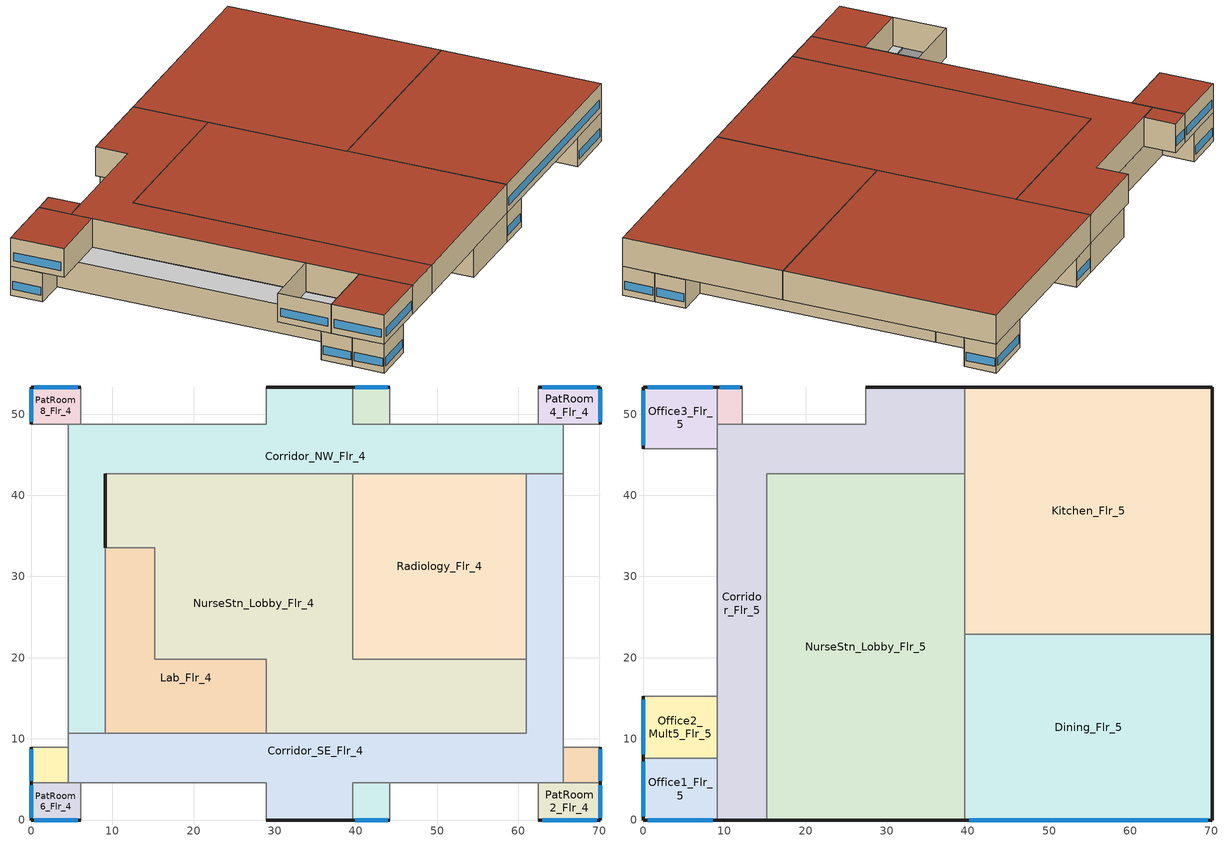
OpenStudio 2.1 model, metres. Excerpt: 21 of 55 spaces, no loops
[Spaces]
Corridor_NW_Flr_4
 floor to Corridor_NW_Flr_3: 39.62,53.34 39.62,48.77 65.53,48.77 65.53,42.67 9.14,42.67 9.14,10.67 4.57,10.67 4.57,48.77 28.96,48.77 28.96,53.34 z12.8
 wall outside: 9.14,33.58 9.14,42.67 / 39.62,53.34 28.96,53.34 z12.8:17.07
 wall adiabatic (Wall Adiabatic construction): 65.53,42.67 65.53,48.77 39.62,48.77 / 28.96,53.34 28.96,48.77 4.57,48.77 4.57,10.67 z12.8:17.07
 wall to Corridor_SE_Flr_4: 4.57,10.67 9.14,10.67 / 60.96,42.67 65.53,42.67 z12.8:17.07
 wall to NurseStn_Lobby_Flr_4: 9.14,42.67 39.62,42.67 z12.8:17.07
 wall to Lab_Flr_4: 9.14,10.67 9.14,33.58 z12.8:17.07
 wall to Radiology_Flr_4: 39.62,42.67 60.96,42.67 z12.8:17.07
 wall to PatRoom5_Mult10_Flr_4: 39.62,48.77 39.62,53.34 z12.8:17.07
 ceiling adiabatic (Floor Adiabatic construction): 9.14,10.67 9.14,42.67 65.53,42.67 65.53,48.77 39.62,48.77 39.62,53.34 28.96,53.34 28.96,48.77 4.57,48.77 4.57,10.67 z17.07
NurseStn_Lobby_Flr_4
 floor to NurseStn_Lobby_Flr_3: 39.62,42.67 39.62,19.81 60.96,19.81 60.96,10.67 28.96,10.67 28.96,19.81 15.24,19.81 15.24,33.53 9.14,33.53 9.14,42.67 z12.8
 wall outside: 9.14,42.67 9.14,33.53 z12.8:17.07
 wall to Lab_Flr_4: 9.14,33.53 15.24,33.53 15.24,19.81 28.96,19.81 28.96,10.67 z12.8:17.07
 wall to Radiology_Flr_4: 60.96,19.81 39.62,19.81 39.62,42.67 z12.8:17.07
 wall to Corridor_SE_Flr_4: 28.96,10.67 60.96,10.67 60.96,19.81 z12.8:17.07
 ceiling adiabatic (Floor Adiabatic construction): 60.96,10.67 60.96,19.81 39.62,19.81 39.62,42.67 9.14,42.67 9.14,33.53 15.24,33.53 15.24,19.81 28.96,19.81 28.96,10.67 z17.07
PatRoom3_Mult10_Flr_4
 floor to PatRoom3_Mult10_Flr_3: 70.1,8.99 70.1,4.57 65.53,4.57 65.53,8.99 z12.8
 wall outside: 70.1,4.57 70.1,8.99 z12.8:17.07
 wall adiabatic (Wall Adiabatic construction): 70.1,8.99 65.53,8.99 65.53,4.57 70.1,4.57 z12.8:17.07
 window (Window U-1.027602984 and Window SHGC 0.251): 70.1,4.84 70.1,8.73 z13.72:14.94
 ceiling adiabatic (Floor Adiabatic construction): 70.1,4.57 70.1,8.99 65.53,8.99 65.53,4.57 z17.07
PatRoom6_Flr_4
 floor to PatRoom6_Flr_3: 6.1,4.57 6.1,0 0,0 0,4.57 z12.8
 wall outside: 0,4.57 0,0 6.1,0 z12.8:17.07
 wall adiabatic (Wall Adiabatic construction): 6.1,0 6.1,4.57 0,4.57 z12.8:17.07
 window (Window U-1.027602984 and Window SHGC 0.251): 0.37,0 5.73,0 / 0,4.3 0,0.27 z13.72:14.94
 ceiling adiabatic (Floor Adiabatic construction): 6.1,0 6.1,4.57 0,4.57 0,0 z17.07
Radiology_Flr_4
 floor to PhysTherapy_Flr_3: 60.96,42.67 60.96,19.81 39.62,19.81 39.62,42.67 z12.8
 wall to Corridor_SE_Flr_4: 60.96,19.81 60.96,42.67 z12.8:17.07
 ceiling adiabatic (Floor Adiabatic construction): 60.96,19.81 60.96,42.67 39.62,42.67 39.62,19.81 z17.07
PatRoom5_Mult10_Flr_4
 floor to PatRoom5_Mult10_Flr_3: 44.2,53.34 44.2,48.77 39.62,48.77 39.62,53.34 z12.8
 wall outside: 44.2,53.34 39.62,53.34 z12.8:17.07
 wall adiabatic (Wall Adiabatic construction): 39.62,48.77 44.2,48.77 44.2,53.34 z12.8:17.07
 window (Window U-1.027602984 and Window SHGC 0.251): 43.92,53.34 39.9,53.34 z13.72:14.94
 ceiling adiabatic (Floor Adiabatic construction): 44.2,48.77 44.2,53.34 39.62,53.34 39.62,48.77 z17.07
Corridor_SE_Flr_4
 floor to Corridor_SE_Flr_3: 65.53,42.67 65.53,4.57 39.62,4.57 39.62,0 28.96,0 28.96,4.57 4.57,4.57 4.57,10.67 60.96,10.67 60.96,42.67 z12.8
 wall outside: 28.96,0 39.62,0 z12.8:17.07
 wall adiabatic (Wall Adiabatic construction): 4.57,10.67 4.57,4.57 28.96,4.57 28.96,0 / 39.62,4.57 65.53,4.57 65.53,42.67 z12.8:17.07
 wall to PatRoom1_Mult10_Flr_4: 39.62,0 39.62,4.57 z12.8:17.07
 wall to Lab_Flr_4: 28.96,10.67 9.14,10.67 z12.8:17.07
 ceiling adiabatic (Floor Adiabatic construction): 39.62,0 39.62,4.57 65.53,4.57 65.53,42.67 60.96,42.67 60.96,10.67 4.57,10.67 4.57,4.57 28.96,4.57 28.96,0 z17.07
PatRoom8_Flr_4
 floor to PatRoom8_Flr_3: 6.1,53.34 6.1,48.77 0,48.77 0,53.34 z12.8
 wall outside: 6.1,53.34 0,53.34 0,48.77 z12.8:17.07
 wall adiabatic (Wall Adiabatic construction): 0,48.77 6.1,48.77 6.1,53.34 z12.8:17.07
 window (Window U-1.027602984 and Window SHGC 0.251): 0,53.07 0,49.04 / 5.73,53.34 0.37,53.34 z13.72:14.94
 ceiling adiabatic (Floor Adiabatic construction): 6.1,48.77 6.1,53.34 0,53.34 0,48.77 z17.07
PatRoom4_Flr_4
 floor to PatRoom4_Flr_3: 70.1,53.34 70.1,48.77 62.48,48.77 62.48,53.34 z12.8
 wall outside: 70.1,48.77 70.1,53.34 62.48,53.34 z12.8:17.07
 wall adiabatic (Wall Adiabatic construction): 62.48,53.34 62.48,48.77 70.1,48.77 z12.8:17.07
 window (Window U-1.027602984 and Window SHGC 0.251): 70.1,49.04 70.1,53.07 / 69.65,53.34 62.94,53.34 z13.72:14.94
 ceiling adiabatic (Floor Adiabatic construction): 70.1,48.77 70.1,53.34 62.48,53.34 62.48,48.77 z17.07
PatRoom7_Mult10_Flr_4
 floor to PatRoom7_Mult10_Flr_3: 4.57,8.99 4.57,4.57 0,4.57 0,8.99 z12.8
 wall outside: 0,8.99 0,4.57 z12.8:17.07
 wall adiabatic (Wall Adiabatic construction): 0,4.57 4.57,4.57 4.57,8.99 0,8.99 z12.8:17.07
 window (Window U-1.027602984 and Window SHGC 0.251): 0,8.73 0,4.84 z13.72:14.94
 ceiling adiabatic (Floor Adiabatic construction): 4.57,4.57 4.57,8.99 0,8.99 0,4.57 z17.07
PatRoom1_Mult10_Flr_4
 floor to PatRoom1_Mult10_Flr_3: 44.2,4.57 44.2,0 39.62,0 39.62,4.57 z12.8
 wall outside: 39.62,0 44.2,0 z12.8:17.07
 wall adiabatic (Wall Adiabatic construction): 44.2,0 44.2,4.57 39.62,4.57 z12.8:17.07
 window (Window U-1.027602984 and Window SHGC 0.251): 39.9,0 43.92,0 z13.72:14.94
 ceiling adiabatic (Floor Adiabatic construction): 44.2,0 44.2,4.57 39.62,4.57 39.62,0 z17.07
PatRoom2_Flr_4
 floor to PatRoom2_Flr_3: 70.1,4.57 70.1,0 62.48,0 62.48,4.57 z12.8
 wall outside: 62.48,0 70.1,0 70.1,4.57 z12.8:17.07
 wall adiabatic (Wall Adiabatic construction): 70.1,4.57 62.48,4.57 62.48,0 z12.8:17.07
 window (Window U-1.027602984 and Window SHGC 0.251): 62.94,0 69.65,0 / 70.1,0.27 70.1,4.3 z13.72:14.94
 ceiling adiabatic (Floor Adiabatic construction): 70.1,0 70.1,4.57 62.48,4.57 62.48,0 z17.07
Lab_Flr_4
 floor to Lab_Flr_3: 15.24,33.53 15.24,19.81 28.96,19.81 28.96,10.67 9.14,10.67 9.14,33.53 z12.8
 ceiling adiabatic (Floor Adiabatic construction): 28.96,10.67 28.96,19.81 15.24,19.81 15.24,33.53 9.14,33.53 9.14,10.67 z17.07
Corridor_Flr_5
 floor adiabatic (Floor Adiabatic construction): 39.62,53.34 39.62,42.67 15.24,42.67 15.24,0 9.14,0 9.14,48.77 27.43,48.77 27.43,53.34 z17.07
 wall outside: 9.14,0 15.24,0 / 39.62,53.34 27.43,53.34 z17.07:21.34
 wall to Kitchen_Flr_5: 39.62,42.67 39.62,53.34 z17.07:21.34
 wall adiabatic (Wall Adiabatic construction): 27.43,53.34 27.43,48.77 9.14,48.77 9.14,0 z17.07:21.34
 wall to NurseStn_Lobby_Flr_5: 15.24,0 15.24,42.67 39.62,42.67 z17.07:21.34
 roof outside: 15.24,0 15.24,42.67 39.62,42.67 39.62,53.34 27.43,53.34 27.43,48.77 9.14,48.77 9.14,0 z21.34
Kitchen_Flr_5
 floor adiabatic (Floor Adiabatic construction): 70.1,53.34 70.1,22.86 39.62,22.86 39.62,53.34 z17.07
 wall outside: 70.1,22.86 70.1,53.34 39.62,53.34 z17.07:21.34
 wall to NurseStn_Lobby_Flr_5: 39.62,42.67 39.62,22.86 z17.07:21.34
 wall to Dining_Flr_5: 39.62,22.86 70.1,22.86 z17.07:21.34
 roof outside: 70.1,22.86 70.1,53.34 39.62,53.34 39.62,22.86 z21.34
NurseStn_Lobby_Flr_5
 floor adiabatic (Floor Adiabatic construction): 39.62,42.67 39.62,0 15.24,0 15.24,42.67 z17.07
 wall outside: 15.24,0 39.62,0 z17.07:21.34
 wall to Dining_Flr_5: 39.62,0 39.62,22.86 z17.07:21.34
 roof outside: 39.62,0 39.62,42.67 15.24,42.67 15.24,0 z21.34
Office1_Flr_5
 floor adiabatic (Floor Adiabatic construction): 9.14,7.62 9.14,0 0,0 0,7.62 z17.07
 wall outside: 0,7.62 0,0 9.14,0 z17.07:21.34
 wall to Office2_Mult5_Flr_5: 9.14,7.62 0,7.62 z17.07:21.34
 wall adiabatic (Wall Adiabatic construction): 9.14,0 9.14,7.62 z17.07:21.34
 window (Window U-1.027602984 and Window SHGC 0.251): 0,7.16 0,0.46 / 0.55,0 8.6,0 z17.98:19.2
 roof outside: 9.14,0 9.14,7.62 0,7.62 0,0 z21.34
Office4_Mult6_Flr_5
 floor adiabatic (Floor Adiabatic construction): 12.19,53.34 12.19,48.77 9.14,48.77 9.14,53.34 z17.07
 wall outside: 12.19,53.34 9.14,53.34 z17.07:21.34
 wall adiabatic (Wall Adiabatic construction): 9.14,53.34 9.14,48.77 12.19,48.77 12.19,53.34 z17.07:21.34
 window (Window U-1.027602984 and Window SHGC 0.251): 11.88,53.34 9.45,53.34 z17.98:19.2
 roof outside: 12.19,48.77 12.19,53.34 9.14,53.34 9.14,48.77 z21.34
Office3_Flr_5
 floor adiabatic (Floor Adiabatic construction): 9.14,53.34 9.14,45.72 0,45.72 0,53.34 z17.07
 wall outside: 9.14,53.34 0,53.34 0,45.72 z17.07:21.34
 wall adiabatic (Wall Adiabatic construction): 0,45.72 9.14,45.72 9.14,53.34 z17.07:21.34
 window (Window U-1.027602984 and Window SHGC 0.251): 0,52.88 0,46.18 / 8.6,53.34 0.55,53.34 z17.98:19.2
 roof outside: 9.14,45.72 9.14,53.34 0,53.34 0,45.72 z21.34
Office2_Mult5_Flr_5
 floor adiabatic (Floor Adiabatic construction): 9.14,15.24 9.14,7.62 0,7.62 0,15.24 z17.07
 wall outside: 0,15.24 0,7.62 z17.07:21.34
 wall adiabatic (Wall Adiabatic construction): 9.14,7.62 9.14,15.24 0,15.24 z17.07:21.34
 window (Window U-1.027602984 and Window SHGC 0.251): 0,14.78 0,8.08 z17.98:19.2
Dining_Flr_5
 floor adiabatic (Floor Adiabatic construction): 70.1,22.86 70.1,0 39.62,0 39.62,22.86 z17.07
 wall outside: 39.62,0 70.1,0 70.1,22.86 z17.07:21.34
 window (Window U-1.027602984 and Window SHGC 0.251): 40.2,0 69.53,0 z17.98:19.2
 roof outside: 70.1,0 70.1,22.86 39.62,22.86 39.62,0 z21.34
[ClimateZones]
Climate Zone Institution Name 1=ASHRAE; Climate Zone Document Name 1=ANSI/ASHRAE Standard 169; Climate Zone Document Year 1=2006; Climate Zone Value 1=1A; Climate Zone Institution Name 2=CEC; Climate Zone Document Name 2=California Climate Zone Descriptions; Climate Zone Document Year 2=1995
[Building]
DOE Ref 1980-2004-Hospital-ASHRAE 169-2006-1A created: 2017-12-27 15:44:18 -0700: Default Construction Set=DOE Ref 1980-2004 - Hospital - ASHRAE 169-2006-1A adj ext wall insulation adj roof insulation; Standards Building Type=Hospital
[Site]
Miami Intl Ap_FL_USA: Latitude {deg}=25.82; Longitude {deg}=-80.3; Time Zone {hr}=-5; Elevation {m}=11; Terrain=City
[Site:GroundTemperature:BuildingSurface]
22.509, 22.645, 22.781, 22.956, 23.052, 23.08, 23.116, 23.108, 23.133, 23.139, 23.077, 22.913
[Site:WaterMainsTemperature]
Calculation Method=Correlation; Annual Average Outdoor Air Temperature {C}=24.4917; Maximum Difference In Monthly Average Outdoor Air Temperatures {deltaC}=8.7
[SizingPeriod:DesignDay] Barometric Pressure {Pa}=101193; Sky Clearness=0; Rain Indicator=0; Snow Indicator=0; Day of Month=21; Daylight Saving Time Indicator=0; Humidity Indicating Type=Wetbulb; Dry-Bulb Temperature Range Modifier Type=DefaultMultipliers
Name | Maximum Dry-Bulb Temperature {C} | Daily Dry-Bulb Temperature Range {deltaC} | Humidity Indicating Conditions at Maximum Dry-Bulb | Wind Speed {m/s} | Wind Direction {deg} | Month | Day Type | Solar Model Indicator | ASHRAE Taub | ASHRAE Taud
Miami Intl Ap Ann Htg 99.6% Condns DB | 8.7 | 0 | 8.7 | 3.8 | 340 | 1 | WinterDesignDay | ASHRAEClearSky
Miami Intl Ap Ann Clg .4% Condns DB=>MWB | 33.2 | 6.7 | 25.3 | 4.5 | 140 | 7 | SummerDesignDay | ASHRAETau | 0.528 | 1.905
[Material:NoMass] Thermal Absorptance=0.9; Solar Absorptance=0.7
Name | Roughness | Thermal Resistance {m2-K/W} | Visible Absorptance
CP02 CARPET PAD | VeryRough | 0.21648 | 0.8
Nonres_Floor_Insulation | MediumSmooth | 2.88292 | 0.7
Typical Insulation R-12.4 | Smooth | 2.18311 | 0.7
Typical Carpet Pad | Smooth | 0.21648 | 0.8
Typical Insulation | Smooth | 0.0282222 | 0.7
Typical Insulation R-12.4_R-value 1.060496722 (ft^2*h*R/Btu) | Smooth | 0.186764 | 0.7
Typical Insulation R-12.4_R-value 19.67982436 (ft^2*h*R/Btu) | Smooth | 3.46582 | 0.7
[Material]
Name | Roughness | Thickness {m} | Conductivity {W/m-K} | Density {kg/m3} | Specific Heat {J/kg-K} | Thermal Absorptance | Solar Absorptance | Visible Absorptance
100mm Normalweight concrete floor | MediumSmooth | 0.1016 | 2.31 | 2322 | 832
G01 13mm gypsum board | Smooth | 0.0127 | 0.16 | 800 | 1090 | 0.9 | 0.7 | 0.5
4 in. Normalweight Concrete Floor | MediumRough | 0.1016 | 2.31 | 2322 | 832 | 0.9 | 0.7 | 0.7
1IN Stucco | Smooth | 0.0253 | 0.6918 | 1858 | 837 | 0.9 | 0.7 | 0.92
8IN CONCRETE HW RefBldg | Rough | 0.2032 | 1.311 | 2240 | 836.8 | 0.9 | 0.7 | 0.7
1/2IN Gypsum | Smooth | 0.0127 | 0.16 | 784.9 | 830 | 0.9 | 0.4 | 0.4
Roof Membrane | VeryRough | 0.0095 | 0.16 | 1121.29 | 1460 | 0.9 | 0.77 | 0.7
Metal Roof Surface; F08 Metal surface | Smooth | 0.0008 | 45.28 | 7824 | 500 | 0.9 | 0.7 | 0.7
6 in. Normalweight Concrete Floor | MediumRough | 0.1524 | 2.31 | 2322 | 832 | 0.9 | 0.7 | 0.7
8 in. Concrete Block Basement Wall | MediumRough | 0.2032 | 1.326 | 1842 | 912 | 0.9 | 0.7 | 0.7
G05 25mm wood | MediumSmooth | 0.0254 | 0.15 | 608 | 1630 | 0.9 | 0.5 | 0.5
Std Wood 6inch | MediumSmooth | 0.15 | 0.12 | 540 | 1210 | 0.9 | 0.7 | 0.7
[Construction]
Floor Adiabatic construction: CP02 CARPET PAD, 100mm Normalweight concrete floor, Nonres_Floor_Insulation
Wall Adiabatic construction; Typical Interior Wall: G01 13mm gypsum board, G01 13mm gypsum board
Typical Insulated Exterior Mass Floor: Typical Insulation R-12.4, 4 in. Normalweight Concrete Floor, Typical Carpet Pad
Typical Interior Floor: 100mm Normalweight concrete floor, CP02 CARPET PAD
Typical Interior Ceiling: CP02 CARPET PAD, 100mm Normalweight concrete floor
ext-slab: 6 in. Normalweight Concrete Floor
Typical Insulated Basement Mass Wall: 8 in. Concrete Block Basement Wall
U 1.22 SHGC 0.25 Simple Glazing Window: U 1.22 SHGC 0.25 Simple Glazing
Typical Insulated Metal Door: F08 Metal surface, Typical Insulation
Typical Overhead Door: Typical Insulation
Typical Interior Window: Clear 3mm
Typical Interior Door; Typical Interior Partition: G05 25mm wood
InteriorFurnishings: Std Wood 6inch
Typical Insulated Exterior Mass Wall adj ext wall insulation: 1IN Stucco, 8IN CONCRETE HW RefBldg, Typical Insulation R-12.4_R-value 1.060496722 (ft^2*h*R/Btu), 1/2IN Gypsum
Typical IEAD Roof R-13.51 adj roof insulation: Roof Membrane, Typical Insulation R-12.4_R-value 19.67982436 (ft^2*h*R/Btu), Metal Roof Surface
Window U-1.027602984 and Window SHGC 0.251: Simple Glazing Material U-1.027602984 and SHGC 0.251
[DefaultConstructionSet] Interior Partition Construction=Typical Interior Partition
Name | Default Exterior Surface Constructions | Default Interior Surface Constructions | Default Ground Contact Surface Constructions | Default Exterior SubSurface Constructions | Default Interior SubSurface Constructions
DOE Ref 1980-2004 - Hospital - PatRoom - ASHRAE 169-2006-1A adj ext wall insulation adj roof insulation | Default Surface Constructions 4 adj ext wall insulation adj roof insulation | Default Surface Constructions 5 | Default Surface Constructions 6 | Default Sub Surface Constructions 3 | Default Sub Surface Constructions 4
DOE Ref 1980-2004 - Hospital - ASHRAE 169-2006-1A adj ext wall insulation adj roof insulation | Default Surface Constructions 1 adj ext wall insulation adj roof insulation | Default Surface Constructions 2 | Default Surface Constructions 3 | Default Sub Surface Constructions 1 | Default Sub Surface Constructions 2
[DefaultSurfaceConstructions]
Name | Floor Construction | Wall Construction | Roof Ceiling Construction
Default Surface Constructions 2; Default Surface Constructions 5 | Typical Interior Floor | Typical Interior Wall | Typical Interior Ceiling
Default Surface Constructions 3; Default Surface Constructions 6 | ext-slab | Typical Insulated Basement Mass Wall
Default Surface Constructions 4 adj ext wall insulation adj roof insulation; Default Surface Constructions 1 adj ext wall insulation adj roof insulation | Typical Insulated Exterior Mass Floor | Typical Insulated Exterior Mass Wall adj ext wall insulation | Typical IEAD Roof R-13.51 adj roof insulation
[DefaultSubSurfaceConstructions]
Name | Fixed Window Construction | Operable Window Construction | Door Construction | Overhead Door Construction | Tubular Daylight Dome Construction | Tubular Daylight Diffuser Construction
Default Sub Surface Constructions 1; Default Sub Surface Constructions 3 | U 1.22 SHGC 0.25 Simple Glazing Window | U 1.22 SHGC 0.25 Simple Glazing Window | Typical Insulated Metal Door | Typical Overhead Door | Typical Interior Window | Typical Interior Window
Default Sub Surface Constructions 2; Default Sub Surface Constructions 4 | Typical Interior Window | Typical Interior Window | Typical Interior Door
[WindowMaterial:SimpleGlazingSystem]
Name | U-Factor {W/m2-K} | Solar Heat Gain Coefficient | Visible Transmittance
U 1.22 SHGC 0.25 Simple Glazing | 6.92748 | 0.25 | 0.11
Simple Glazing Material U-1.027602984 and SHGC 0.251 | 5.835 | 0.251
[WindowMaterial:Glazing]
Clear 3mm: Optical Data Type=SpectralAverage; Thickness {m}=0.003; Solar Transmittance at Normal Incidence=0.837; Front Side Solar Reflectance at Normal Incidence=0.075; Back Side Solar Reflectance at Normal Incidence=0.075; Visible Transmittance at Normal Incidence=0.898; Front Side Visible Reflectance at Normal Incidence=0.081; Back Side Visible Reflectance at Normal Incidence=0.081; Infrared Transmittance at Normal Incidence=0; Front Side Infrared Hemispherical Emissivity=0.84; Back Side Infrared Hemispherical Emissivity=0.84; Conductivity {W/m-K}=0.9; Dirt Correction Factor for Solar and Visible Transmittance=1; Solar Diffusing=No
[Space] Part of Total Floor Area=Yes
Name | Space Type | Building Story | Thermal Zone
Corridor_NW_Flr_4 | Hospital Corridor | Building Story 5 | Corridor_NW_Flr_4 ZN
NurseStn_Lobby_Flr_4 | Hospital NurseStn | Building Story 5 | NurseStn_Lobby_Flr_4 ZN
PatRoom3_Mult10_Flr_4 | Hospital PatRoom | Building Story 5 | PatRoom3_Mult10_Flr_4 ZN
Office1_Flr_5 | Hospital Office | Building Story 6 | Office1_Flr_5 ZN
PatRoom6_Flr_4 | Hospital PatRoom | Building Story 5 | PatRoom6_Flr_4 ZN
Radiology_Flr_4 | Hospital Radiology | Building Story 5 | Radiology_Flr_4 ZN
Corridor_Flr_5 | Hospital Corridor | Building Story 6 | Corridor_Flr_5 ZN
PatRoom5_Mult10_Flr_4 | Hospital PatRoom | Building Story 5 | PatRoom5_Mult10_Flr_4 ZN
Corridor_SE_Flr_4 | Hospital Corridor | Building Story 5 | Corridor_SE_Flr_4 ZN
PatRoom8_Flr_4 | Hospital PatRoom | Building Story 5 | PatRoom8_Flr_4 ZN
Kitchen_Flr_5 | Hospital Kitchen | Building Story 6 | Kitchen_Flr_5 ZN
Office3_Flr_5 | Hospital Office | Building Story 6 | Office3_Flr_5 ZN
Office2_Mult5_Flr_5 | Hospital Office | Building Story 6 | Office2_Mult5_Flr_5 ZN
PatRoom4_Flr_4 | Hospital PatRoom | Building Story 5 | PatRoom4_Flr_4 ZN
NurseStn_Lobby_Flr_5 | Hospital NurseStn | Building Story 6 | NurseStn_Lobby_Flr_5 ZN
Office4_Mult6_Flr_5 | Hospital Office | Building Story 6 | Office4_Mult6_Flr_5 ZN
PatRoom7_Mult10_Flr_4 | Hospital PatRoom | Building Story 5 | PatRoom7_Mult10_Flr_4 ZN
PatRoom1_Mult10_Flr_4 | Hospital PatRoom | Building Story 5 | PatRoom1_Mult10_Flr_4 ZN
PatRoom2_Flr_4 | Hospital PatRoom | Building Story 5 | PatRoom2_Flr_4 ZN
Lab_Flr_4 | Hospital Lab | Building Story 5 | Lab_Flr_4 ZN
Dining_Flr_5 | Hospital Dining | Building Story 6 | Dining_Flr_5 ZN
[SpaceType] Standards Building Type=Hospital
Name | Default Schedule Set | Design Specification Outdoor Air Object | Standards Space Type | Default Construction Set
Hospital Corridor | Hospital Corridor Schedule Set | Hospital Corridor Ventilation | Corridor
Hospital Dining | Hospital Dining Schedule Set | Hospital Dining Ventilation | Dining
Hospital Kitchen | Hospital Kitchen Schedule Set | Hospital Kitchen Ventilation | Kitchen
Hospital Lab | Hospital Lab Schedule Set | Hospital Lab Ventilation | Lab
Hospital NurseStn | Hospital NurseStn Schedule Set | Hospital NurseStn Ventilation | NurseStn
Hospital Office | Hospital Office Schedule Set | Hospital Office Ventilation | Office
Hospital PatRoom | Hospital PatRoom Schedule Set | Hospital PatRoom Ventilation | PatRoom | DOE Ref 1980-2004 - Hospital - PatRoom - ASHRAE 169-2006-1A adj ext wall insulation adj roof insulation
Hospital Radiology | Hospital Radiology Schedule Set | Hospital Radiology Ventilation | Radiology
[People:Definition] Number of People Calculation Method=People/Area; People per Space Floor Area {person/m2}=0.0538196; Fraction Radiant=0.3
Hospital Corridor People Definition; Hospital Dining People Definition; Hospital Kitchen People Definition; Hospital Lab People Definition; Hospital NurseStn People Definition; Hospital Office People Definition; Hospital PatRoom People Definition; Hospital Radiology People Definition
[People] Work Efficiency Schedule=Work Efficiency Schedule; Clothing Insulation Schedule=Clothing Schedule; Air Velocity Schedule=Air Velocity Schedule
Name | People Definition | Space or SpaceType
Hospital Corridor People | Hospital Corridor People Definition | Hospital Corridor
Hospital Dining People | Hospital Dining People Definition | Hospital Dining
Hospital Kitchen People | Hospital Kitchen People Definition | Hospital Kitchen
Hospital Lab People | Hospital Lab People Definition | Hospital Lab
Hospital NurseStn People | Hospital NurseStn People Definition | Hospital NurseStn
Hospital Office People | Hospital Office People Definition | Hospital Office
Hospital PatRoom People | Hospital PatRoom People Definition | Hospital PatRoom
Hospital Radiology People | Hospital Radiology People Definition | Hospital Radiology
[Lights:Definition] Design Level Calculation Method=Watts/Area; Fraction Radiant=0.7; Fraction Visible=0.2
Name | Watts per Space Floor Area {W/m2}
Hospital Corridor Lights Definition | 14.5851
Hospital Dining Lights Definition | 27.7171
Hospital Kitchen Lights Definition | 15.2848
Hospital Lab Lights Definition | 22.6042
Hospital NurseStn Lights Definition | 15.6938
Hospital Office Lights Definition | 25.7796
Hospital PatRoom Lights Definition | 23.5514
Hospital Radiology Lights Definition | 23.7882
[Lights]
Name | Lights Definition | Space or SpaceType
Hospital Corridor Lights | Hospital Corridor Lights Definition | Hospital Corridor
Hospital Dining Lights | Hospital Dining Lights Definition | Hospital Dining
Hospital Kitchen Lights | Hospital Kitchen Lights Definition | Hospital Kitchen
Hospital Lab Lights | Hospital Lab Lights Definition | Hospital Lab
Hospital NurseStn Lights | Hospital NurseStn Lights Definition | Hospital NurseStn
Hospital Office Lights | Hospital Office Lights Definition | Hospital Office
Hospital PatRoom Lights | Hospital PatRoom Lights Definition | Hospital PatRoom
Hospital Radiology Lights | Hospital Radiology Lights Definition | Hospital Radiology
[ElectricEquipment:Definition] Fraction Radiant=0.5
Name | Design Level Calculation Method | Watts per Space Floor Area {W/m2} | Design Level {W} | Fraction Latent | Fraction Lost
Hospital Dining Elec Equip Definition; Hospital Lab Elec Equip Definition; Hospital NurseStn Elec Equip Definition; Hospital Office Elec Equip Definition; Hospital PatRoom Elec Equip Definition; Hospital Radiology Elec Equip Definition | Watts/Area | 8.07293
Hospital Kitchen Elec Equip Definition | EquipmentLevel |  | 75000 | 0.2 | 0.1
[ElectricEquipment]
Name | Electric Equipment Definition | Space or SpaceType
Hospital Dining Elec Equip | Hospital Dining Elec Equip Definition | Hospital Dining
Hospital Kitchen Elec Equip | Hospital Kitchen Elec Equip Definition | Hospital Kitchen
Hospital Lab Elec Equip | Hospital Lab Elec Equip Definition | Hospital Lab
Hospital NurseStn Elec Equip | Hospital NurseStn Elec Equip Definition | Hospital NurseStn
Hospital Office Elec Equip | Hospital Office Elec Equip Definition | Hospital Office
Hospital PatRoom Elec Equip | Hospital PatRoom Elec Equip Definition | Hospital PatRoom
Hospital Radiology Elec Equip | Hospital Radiology Elec Equip Definition | Hospital Radiology
[DesignSpecification:OutdoorAir] Outdoor Air Method=Sum
Hospital Corridor Ventilation: Outdoor Air Flow per Floor Area {m3/s-m2}=0.000254
Hospital Dining Ventilation; Hospital NurseStn Ventilation; Hospital Office Ventilation: Outdoor Air Flow per Person {m3/s-person}=0.00943895
Hospital Kitchen Ventilation: Outdoor Air Flow per Floor Area {m3/s-m2}=0; Outdoor Air Flow per Person {m3/s-person}=0; Outdoor Air Flow Rate {m3/s}=3.776
Hospital Lab Ventilation: Outdoor Air Flow per Floor Area {m3/s-m2}=0.007112
Hospital PatRoom Ventilation: Outdoor Air Flow per Floor Area {m3/s-m2}=0.0023876
Hospital Radiology Ventilation: Outdoor Air Flow per Floor Area {m3/s-m2}=0.003556
[SpaceInfiltration:DesignFlowRate] Design Flow Rate Calculation Method=Flow/ExteriorWallArea; Flow per Exterior Surface Area {m3/s-m2}=0.00113386
Name | Space or SpaceType
Hospital Corridor Infiltration | Hospital Corridor
Hospital Dining Infiltration | Hospital Dining
Hospital Kitchen Infiltration | Hospital Kitchen
Hospital Lab Infiltration | Hospital Lab
Hospital NurseStn Infiltration | Hospital NurseStn
Hospital Office Infiltration | Hospital Office
Hospital PatRoom Infiltration | Hospital PatRoom
Hospital Radiology Infiltration | Hospital Radiology
[DefaultScheduleSet] People Activity Level Schedule=Hospital Activity; Electric Equipment Schedule=Hospital_BLDG_Equip_SCH; Infiltration Schedule=Hospital Infil Quarter On
Name | Number of People Schedule | Lighting Schedule | Gas Equipment Schedule
Hospital Corridor Schedule Set; Hospital Dining Schedule Set; Hospital Lab Schedule Set; Hospital NurseStn Schedule Set; Hospital Office Schedule Set; Hospital Radiology Schedule Set | Hospital BLDG_OCC_SCH | Hospital BLDG_LIGHT_SCH
Hospital Kitchen Schedule Set | Hospital BLDG_OCC_SCH | Hospital BLDG_LIGHT_SCH | Hospital_BLDG_Equip_SCH
Hospital PatRoom Schedule Set | Hospital Critical Occ | Hospital Critical Light
[ThermostatSetpoint:DualSetpoint]
Name | Heating Setpoint Temperature Schedule | Cooling Setpoint Temperature Schedule
Hospital PatRoom Thermostat 1; Hospital PatRoom Thermostat 2; Hospital PatRoom Thermostat 7; Hospital PatRoom Thermostat 8; Hospital PatRoom Thermostat 10; Hospital PatRoom Thermostat 13; Hospital PatRoom Thermostat 14; Hospital PatRoom Thermostat 16 | Hospital Critical HtgSetp | Hospital Critical ClgSetp
Hospital Kitchen Thermostat 1; Hospital Dining Thermostat 1; Hospital NurseStn Thermostat 1; Hospital Corridor Thermostat 4; Hospital NurseStn Thermostat 3; Hospital Office Thermostat 2; Hospital Radiology Thermostat 1; Hospital Corridor Thermostat 5; Hospital Corridor Thermostat 6; Hospital Office Thermostat 3; Hospital Lab Thermostat 2; Hospital Office Thermostat 4; Hospital Office Thermostat 5 | Hospital Bldg HtgSetp | Hospital Bldg ClgSetp
[GasEquipment:Definition]
Hospital Kitchen Gas Equip Definition: Design Level Calculation Method=Watts/Area; Watts per Space Floor Area {W/m2}=305.049; Fraction Latent=0.1; Fraction Radiant=0.2; Fraction Lost=0.7
[GasEquipment]
Hospital Kitchen Gas Equip: Gas Equipment Definition=Hospital Kitchen Gas Equip Definition; Space or SpaceType=Hospital Kitchen
[InternalMass:Definition]
Internal Mass Definition 1: Construction=InteriorFurnishings; Design Level Calculation Method=SurfaceArea/Area; Surface Area per Space Floor Area=2
[InternalMass] Internal Mass Definition=Internal Mass Definition 1
Name | Space or SpaceType
PatRoom3_Mult10_Flr_4 Mass | PatRoom3_Mult10_Flr_4
PatRoom5_Mult10_Flr_4 Mass | PatRoom5_Mult10_Flr_4
PatRoom6_Flr_4 Mass | PatRoom6_Flr_4
PatRoom7_Mult10_Flr_4 Mass | PatRoom7_Mult10_Flr_4
PatRoom4_Flr_4 Mass | PatRoom4_Flr_4
PatRoom1_Mult10_Flr_4 Mass | PatRoom1_Mult10_Flr_4
PatRoom8_Flr_4 Mass | PatRoom8_Flr_4
PatRoom2_Flr_4 Mass | PatRoom2_Flr_4
Radiology_Flr_4 Mass | Radiology_Flr_4
NurseStn_Lobby_Flr_4 Mass | NurseStn_Lobby_Flr_4
Lab_Flr_4 Mass | Lab_Flr_4
Corridor_SE_Flr_4 Mass | Corridor_SE_Flr_4
Corridor_NW_Flr_4 Mass | Corridor_NW_Flr_4
Dining_Flr_5 Mass; Dining_Flr_5 Mass 1 | Dining_Flr_5
NurseStn_Lobby_Flr_5 Mass | NurseStn_Lobby_Flr_5
Kitchen_Flr_5 Mass; Kitchen_Flr_5 Mass 1; Kitchen_Flr_5 Mass 2; Kitchen_Flr_5 Mass 3 | Kitchen_Flr_5
Office1_Flr_5 Mass | Office1_Flr_5
Office2_Mult5_Flr_5 Mass | Office2_Mult5_Flr_5
Office3_Flr_5 Mass | Office3_Flr_5
Office4_Mult6_Flr_5 Mass | Office4_Mult6_Flr_5
Corridor_Flr_5 Mass | Corridor_Flr_5
[ThermalZone] Use Ideal Air Loads=No
Name | Multiplier | Thermostat
PatRoom5_Mult10_Flr_4 ZN | 10 | Hospital PatRoom Thermostat 1
Kitchen_Flr_5 ZN |  | Hospital Kitchen Thermostat 1
PatRoom6_Flr_4 ZN |  | Hospital PatRoom Thermostat 2
Dining_Flr_5 ZN |  | Hospital Dining Thermostat 1
NurseStn_Lobby_Flr_4 ZN |  | Hospital NurseStn Thermostat 1
PatRoom7_Mult10_Flr_4 ZN | 10 | Hospital PatRoom Thermostat 7
PatRoom8_Flr_4 ZN |  | Hospital PatRoom Thermostat 8
Corridor_NW_Flr_4 ZN |  | Hospital Corridor Thermostat 4
PatRoom3_Mult10_Flr_4 ZN | 10 | Hospital PatRoom Thermostat 10
NurseStn_Lobby_Flr_5 ZN |  | Hospital NurseStn Thermostat 3
Office1_Flr_5 ZN |  | Hospital Office Thermostat 2
Radiology_Flr_4 ZN |  | Hospital Radiology Thermostat 1
Corridor_Flr_5 ZN |  | Hospital Corridor Thermostat 5
PatRoom2_Flr_4 ZN |  | Hospital PatRoom Thermostat 13
Corridor_SE_Flr_4 ZN |  | Hospital Corridor Thermostat 6
PatRoom1_Mult10_Flr_4 ZN | 10 | Hospital PatRoom Thermostat 14
Office4_Mult6_Flr_5 ZN | 6 | Hospital Office Thermostat 3
Lab_Flr_4 ZN |  | Hospital Lab Thermostat 2
Office2_Mult5_Flr_5 ZN | 5 | Hospital Office Thermostat 4
Office3_Flr_5 ZN |  | Hospital Office Thermostat 5
PatRoom4_Flr_4 ZN |  | Hospital PatRoom Thermostat 16
[Sizing:Zone]
Basement ZN: Zone Cooling Design Supply Air Temperature Input Method=SupplyAirTemperature; Zone Cooling Design Supply Air Temperature {C}=14; Zone Cooling Design Supply Air Temperature Difference {deltaC}=11.11; Zone Heating Design Supply Air Temperature Input Method=SupplyAirTemperature; Zone Heating Design Supply Air Temperature {C}=40; Zone Heating Design Supply Air Temperature Difference {deltaC}=11.11; Zone Cooling Design Supply Air Humidity Ratio {kg-H2O/kg-air}=0.0085; Zone Heating Design Supply Air Humidity Ratio {kg-H2O/kg-air}=0.008; Cooling Design Air Flow Method=DesignDay; Heating Design Air Flow Method=DesignDay; Account for Dedicated Outdoor Air System=No; Dedicated Outdoor Air System Control Strategy=NeutralSupplyAir; Dedicated Outdoor Air Low Setpoint Temperature for Design {C}=autosize; Dedicated Outdoor Air High Setpoint Temperature for Design {C}=autosize
[Refrigeration:Compressor] Rated Return Gas Temperature {C}=18.3; Rated Subcooling {deltaC}=0
Name | Refrigeration Compressor Power Curve | Refrigeration Compressor Capacity Curve
Refrigeration Compressor 1 | Refrigeration Compressor Power Curve | Refrigeration Compressor Capacity Curve
Refrigeration Compressor 2 | Refrigeration Compressor Power Curve 1 | Refrigeration Compressor Capacity Curve 1
[Exterior:Lights:Definition]
Name | Design Level {W}
NonDimming Exterior Lights Def | 21874
Fuel equipment 1 Def | 162963
Fuel equipment 2 Def | 847.2
[Exterior:Lights]
Name | Exterior Lights Definition | Schedule | Control Option
NonDimming Exterior Lights Def | NonDimming Exterior Lights Def | Hospital Exterior_Lgt_ALWAYS_ON | AstronomicalClock
Fuel equipment 1 | Fuel equipment 1 Def | Hospital BLDG_ELEVATORS | ScheduleNameOnly
Fuel equipment 2 | Fuel equipment 2 Def | Hospital ELEV_LIGHT_FAN_SCH_ADD_DF | ScheduleNameOnly
[BuildingStory]
Name | Nominal Z Coordinate {m}
Building Story 5 | 12.8049
Building Story 6 | 17.0732
[Schedule:Ruleset]
Name | Default Day Schedule | Summer Design Day Schedule | Winter Design Day Schedule
Clothing Schedule | Clothing Schedule Default Winter Clothes
Air Velocity Schedule | Air Velocity Schedule Default
Work Efficiency Schedule | Work Efficiency Schedule Default
Hospital BLDG_OCC_SCH | Hospital BLDG_OCC_SCH Default | Hospital BLDG_OCC_SCH Summer Design Day | Hospital BLDG_OCC_SCH Winter Design Day
Hospital Infil Quarter On | Hospital Infil Quarter On Default | Hospital Infil Quarter On Summer Design Day | Hospital Infil Quarter On Winter Design Day
Hospital Bldg HtgSetp | Hospital Bldg HtgSetp Default | Hospital Bldg HtgSetp Summer Design Day | Hospital Bldg HtgSetp Winter Design Day
Hospital Bldg ClgSetp | Hospital Bldg ClgSetp Default | Hospital Bldg ClgSetp Summer Design Day | Hospital Bldg ClgSetp Winter Design Day
Hospital Critical Occ | Hospital Critical Occ Default | Hospital Critical Occ Summer Design Day | Hospital Critical Occ Winter Design Day
Hospital Activity | Hospital Activity Default | Hospital Activity Summer Design Day | Hospital Activity Winter Design Day
Hospital Critical Light | Hospital Critical Light Default | Hospital Critical Light Summer Design Day | Hospital Critical Light Winter Design Day
Hospital Critical HtgSetp | Hospital Critical HtgSetp Default | Hospital Critical HtgSetp Summer Design Day | Hospital Critical HtgSetp Winter Design Day
Hospital_BLDG_Equip_SCH | Hospital Critical Equip Default | Hospital Critical Equip Summer Design Day | Hospital Critical Equip Winter Design Day
Hospital Critical ClgSetp | Hospital Critical ClgSetp Default | Hospital Critical ClgSetp Summer Design Day | Hospital Critical ClgSetp Winter Design Day
Hospital BLDG_LIGHT_SCH | Hospital BLDG_LIGHT_SCH Default | Hospital BLDG_LIGHT_SCH Summer Design Day | Hospital BLDG_LIGHT_SCH Winter Design Day
Hospital Exterior_Lgt_ALWAYS_ON | Hospital Exterior_Lgt_ALWAYS_ON Default | Hospital Exterior_Lgt_ALWAYS_ON Summer Design Day | Hospital Exterior_Lgt_ALWAYS_ON Winter Design Day
Hospital BLDG_ELEVATORS | Hospital BLDG_ELEVATORS Default | Hospital BLDG_ELEVATORS Summer Design Day | Hospital BLDG_ELEVATORS Winter Design Day
Hospital ELEV_LIGHT_FAN_SCH_ADD_DF | Hospital ELEV_LIGHT_FAN_SCH_ADD_DF Default | Hospital ELEV_LIGHT_FAN_SCH_ADD_DF Summer Design Day | Hospital ELEV_LIGHT_FAN_SCH_ADD_DF Winter Design Day
[Schedule:Day]
Clothing Schedule Default Winter Clothes; Hospital BLDG_OCC_SCH Summer Design Day; Hospital Infil Quarter On Winter Design Day; Hospital Infil Quarter On Summer Design Day; Hospital Critical Occ Summer Design Day; Hospital Critical Light Summer Design Day; Hospital Critical Equip Summer Design Day; Hospital BLDG_LIGHT_SCH Summer Design Day; Hospital Exterior_Lgt_ALWAYS_ON Default; Hospital Exterior_Lgt_ALWAYS_ON Winter Design Day; Hospital Exterior_Lgt_ALWAYS_ON Summer Design Day; Hospital BLDG_ELEVATORS Summer Design Day; Hospital ELEV_LIGHT_FAN_SCH_ADD_DF Summer Design Day: 24, 0, 1
Clothing Schedule Summer Clothes: 24, 0, 0.5
Air Velocity Schedule Default; Hospital BLDG_ELEVATORS Winter Design Day; Hospital ELEV_LIGHT_FAN_SCH_ADD_DF Winter Design Day: 24, 0, 0.2
Work Efficiency Schedule Default; Hospital BLDG_OCC_SCH Winter Design Day; Hospital Critical Occ Winter Design Day; Hospital Critical Light Winter Design Day; Hospital Critical Equip Winter Design Day; Hospital BLDG_LIGHT_SCH Winter Design Day; Hospital BLDG_ELEVATORS Default: 24, 0, 0
Hospital BLDG_OCC_SCH Default: 8, 0, 0, 16, 0, 0.05, 24, 0, 0
Hospital BLDG_OCC_SCH Sat Day: 7, 0, 0, 8, 0, 0.1, 9, 0, 0.3, 17, 0, 0.4, 19, 0, 0.1, 24, 0, 0
Hospital BLDG_OCC_SCH Wkdy Day: 7, 0, 0, 8, 0, 0.1, 9, 0, 0.5, 17, 0, 0.8, 18, 0, 0.5, 20, 0, 0.3, 22, 0, 0.2, 24, 0, 0
Hospital Infil Quarter On Default; Hospital Infil Quarter On Default|Sun|Sat Day: 24, 0, 0.25
Hospital Bldg HtgSetp Default; Hospital Bldg HtgSetp Summer Design Day; Hospital Bldg HtgSetp Winter Design Day; Hospital Critical HtgSetp Default; Hospital Critical HtgSetp Winter Design Day; Hospital Critical HtgSetp Summer Design Day: 24, 0, 21
Hospital Bldg ClgSetp Default; Hospital Bldg ClgSetp Summer Design Day; Hospital Bldg ClgSetp Winter Design Day; Hospital Critical ClgSetp Default; Hospital Critical ClgSetp Winter Design Day; Hospital Critical ClgSetp Summer Design Day: 24, 0, 24
Hospital Critical Occ Default; Hospital Critical Equip Default: 8, 0, 0.4, 16, 0, 0.6, 24, 0, 0.4
Hospital Critical Occ Default|WntrDsn|SmrDsn|Sun|Sat Day: 7, 0, 0.4, 8, 0, 0.5, 17, 0, 0.6, 19, 0, 0.5, 24, 0, 0.4
Hospital Activity Default; Hospital Activity Winter Design Day; Hospital Activity Summer Design Day: 24, 0, 120
Hospital Critical Light Default: 8, 0, 0.5, 16, 0, 0.7, 24, 0, 0.5
Hospital Critical Light Default|WntrDsn|SmrDsn|Sun|Sat Day: 8, 0, 0.5, 18, 0, 0.8, 24, 0, 0.5
Hospital Critical Equip Default|SmrDsn|Sun|Sat Day: 7, 0, 0.4, 8, 0, 0.5, 18, 0, 0.65, 24, 0, 0.4
Hospital BLDG_LIGHT_SCH Default: 8, 0, 0.05, 16, 0, 0.1, 24, 0, 0.05
Hospital BLDG_LIGHT_SCH Sat Day: 7, 0, 0.1, 8, 0, 0.2, 18, 0, 0.4, 24, 0, 0.1
Hospital BLDG_LIGHT_SCH Wkdy Day: 7, 0, 0.1, 8, 0, 0.5, 16, 0, 0.9, 23, 0, 0.3, 24, 0, 0.1
Hospital BLDG_ELEVATORS Sat Day: 7, 0, 0, 8, 0, 0.02, 9, 0, 0.46, 12, 0, 0.7, 17, 0, 0.51, 18, 0, 0.25, 19, 0, 0.02, 24, 0, 0
Hospital BLDG_ELEVATORS Wkdy Day: 7, 0, 0, 8, 0, 0.02, 9, 0, 0.75, 12, 0, 1, 13, 0, 0.75, 18, 0, 1, 21, 0, 0.52, 22, 0, 0.28, 24, 0, 0
Hospital ELEV_LIGHT_FAN_SCH_ADD_DF Default: 8, 0, 0.2, 16, 0, 0.4, 24, 0, 0.2
Hospital ELEV_LIGHT_FAN_SCH_ADD_DF Sat Day: 7, 0, 0.2, 8, 0, 0.4, 9, 0, 0.46, 12, 0, 0.7, 17, 0, 0.51, 18, 0, 0.25, 24, 0, 0.2
Hospital ELEV_LIGHT_FAN_SCH_ADD_DF Wkdy Day: 7, 0, 0.2, 8, 0, 0.5, 18, 0, 1, 21, 0, 0.52, 22, 0, 0.28, 24, 0, 0.2
Schedule Day 70: 7, 0, 0.4, 8, 0, 0.5, 9, 0, 0.6, 17, 0, 0.8, 18, 0, 0.6, 20, 0, 0.5, 24, 0, 0.4
Schedule Day 71: 8, 0, 0.5, 16, 0, 0.9, 24, 0, 0.5
Schedule Day 72: 7, 0, 0.4, 8, 0, 0.7, 16, 0, 0.9, 23, 0, 0.6, 24, 0, 0.4
[Schedule:Rule]
Name | Schedule Ruleset | Rule Order | Day Schedule | Date Specification Type | Start Month | Start Day | End Month | End Day | Apply Saturday | Apply Monday | Apply Tuesday | Apply Wednesday | Apply Thursday | Apply Friday | Apply Sunday
Schedule Rule 1 | Clothing Schedule | 0 | Clothing Schedule Summer Clothes | DateRange | 5 | 1 | 9 | 30
Schedule Rule 2 | Hospital BLDG_OCC_SCH | 1 | Hospital BLDG_OCC_SCH Sat Day | DateRange | 1 | 1 | 12 | 31 | Yes
Schedule Rule 3 | Hospital BLDG_OCC_SCH | 0 | Hospital BLDG_OCC_SCH Wkdy Day | DateRange | 1 | 1 | 12 | 31 |  | Yes | Yes | Yes | Yes | Yes
Schedule Rule 10 | Hospital Infil Quarter On | 0 | Hospital Infil Quarter On Default|Sun|Sat Day | DateRange | 1 | 1 | 12 | 31 | Yes |  |  |  |  |  | Yes
Schedule Rule 13 | Hospital Critical Occ | 1 | Hospital Critical Occ Default|WntrDsn|SmrDsn|Sun|Sat Day | DateRange | 1 | 1 | 12 | 31 | Yes |  |  |  |  |  | No
Schedule Rule 14 | Hospital Critical Light | 1 | Hospital Critical Light Default|WntrDsn|SmrDsn|Sun|Sat Day | DateRange | 1 | 1 | 12 | 31 | Yes |  |  |  |  |  | No
Schedule Rule 15 | Hospital_BLDG_Equip_SCH | 1 | Hospital Critical Equip Default|SmrDsn|Sun|Sat Day | DateRange | 1 | 1 | 12 | 31 | Yes |  |  |  |  |  | No
Schedule Rule 21 | Hospital BLDG_LIGHT_SCH | 1 | Hospital BLDG_LIGHT_SCH Sat Day | DateRange | 1 | 1 | 12 | 31 | Yes
Schedule Rule 22 | Hospital BLDG_LIGHT_SCH | 0 | Hospital BLDG_LIGHT_SCH Wkdy Day | DateRange | 1 | 1 | 12 | 31 |  | Yes | Yes | Yes | Yes | Yes
Schedule Rule 26 | Hospital BLDG_ELEVATORS | 1 | Hospital BLDG_ELEVATORS Sat Day | DateRange | 1 | 1 | 12 | 31 | Yes
Schedule Rule 27 | Hospital BLDG_ELEVATORS | 0 | Hospital BLDG_ELEVATORS Wkdy Day | DateRange | 1 | 1 | 12 | 31 |  | Yes | Yes | Yes | Yes | Yes
Schedule Rule 28 | Hospital ELEV_LIGHT_FAN_SCH_ADD_DF | 1 | Hospital ELEV_LIGHT_FAN_SCH_ADD_DF Sat Day | DateRange | 1 | 1 | 12 | 31 | Yes
Schedule Rule 29 | Hospital ELEV_LIGHT_FAN_SCH_ADD_DF | 0 | Hospital ELEV_LIGHT_FAN_SCH_ADD_DF Wkdy Day | DateRange | 1 | 1 | 12 | 31 |  | Yes | Yes | Yes | Yes | Yes
Schedule Rule 16 | Hospital Critical Occ | 0 | Schedule Day 70 |  |  |  |  |  |  | Yes | Yes | Yes | Yes | Yes
Schedule Rule 4 | Hospital Critical Light | 0 | Schedule Day 71 |  |  |  |  |  |  | Yes | Yes | Yes | Yes | Yes
Schedule Rule 5 | Hospital_BLDG_Equip_SCH | 0 | Schedule Day 72 |  |  |  |  |  |  | Yes | Yes | Yes | Yes | Yes
[Curve:Bicubic] Minimum Value of x=-23.3; Maximum Value of x=7.2; Minimum Value of y=10; Maximum Value of y=60; Input Unit Type for X=Temperature; Input Unit Type for Y=Temperature
Name | Coefficient1 Constant | Coefficient2 x | Coefficient3 x**2 | Coefficient4 y | Coefficient5 y**2 | Coefficient6 x*y | Coefficient7 x**3 | Coefficient8 y**3 | Coefficient9 x**2*y | Coefficient10 x*y**2 | Output Unit Type
Refrigeration Compressor Power Curve; Refrigeration Compressor Power Curve 1 | 4451.46 | -166.108 | -5.35664 | 263.553 | -0.958849 | 8.09252 | -0.0239354 | 0.000633306 | 0.0778798 | -0.0167386 | Power
Refrigeration Compressor Capacity Curve; Refrigeration Compressor Capacity Curve 1 | 83249.9 | 3147.96 | 44.9276 | -1035.51 | 3.74692 | -37.3907 | 0.179897 | -0.0199971 | -0.481641 | 0.0428673 | Capacity
